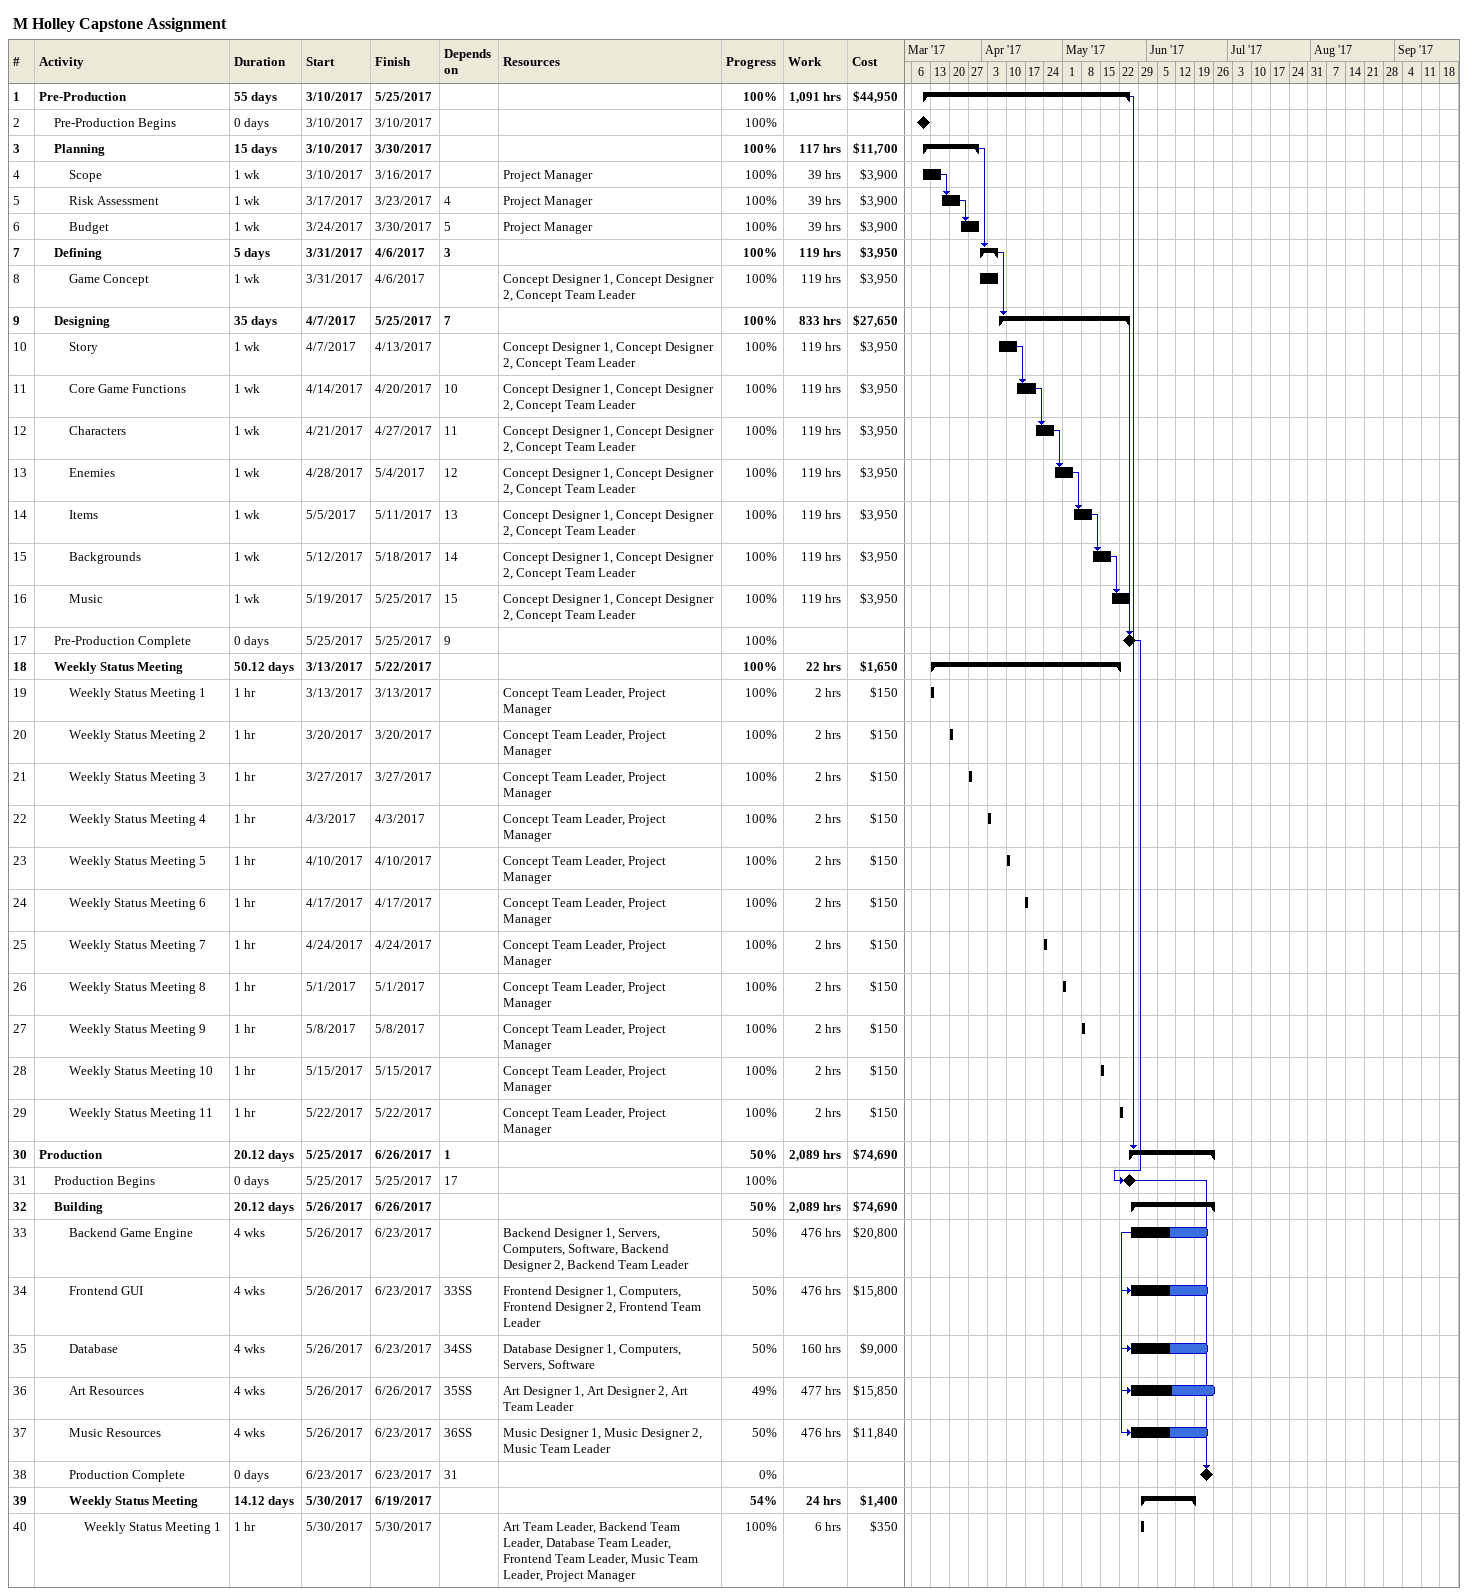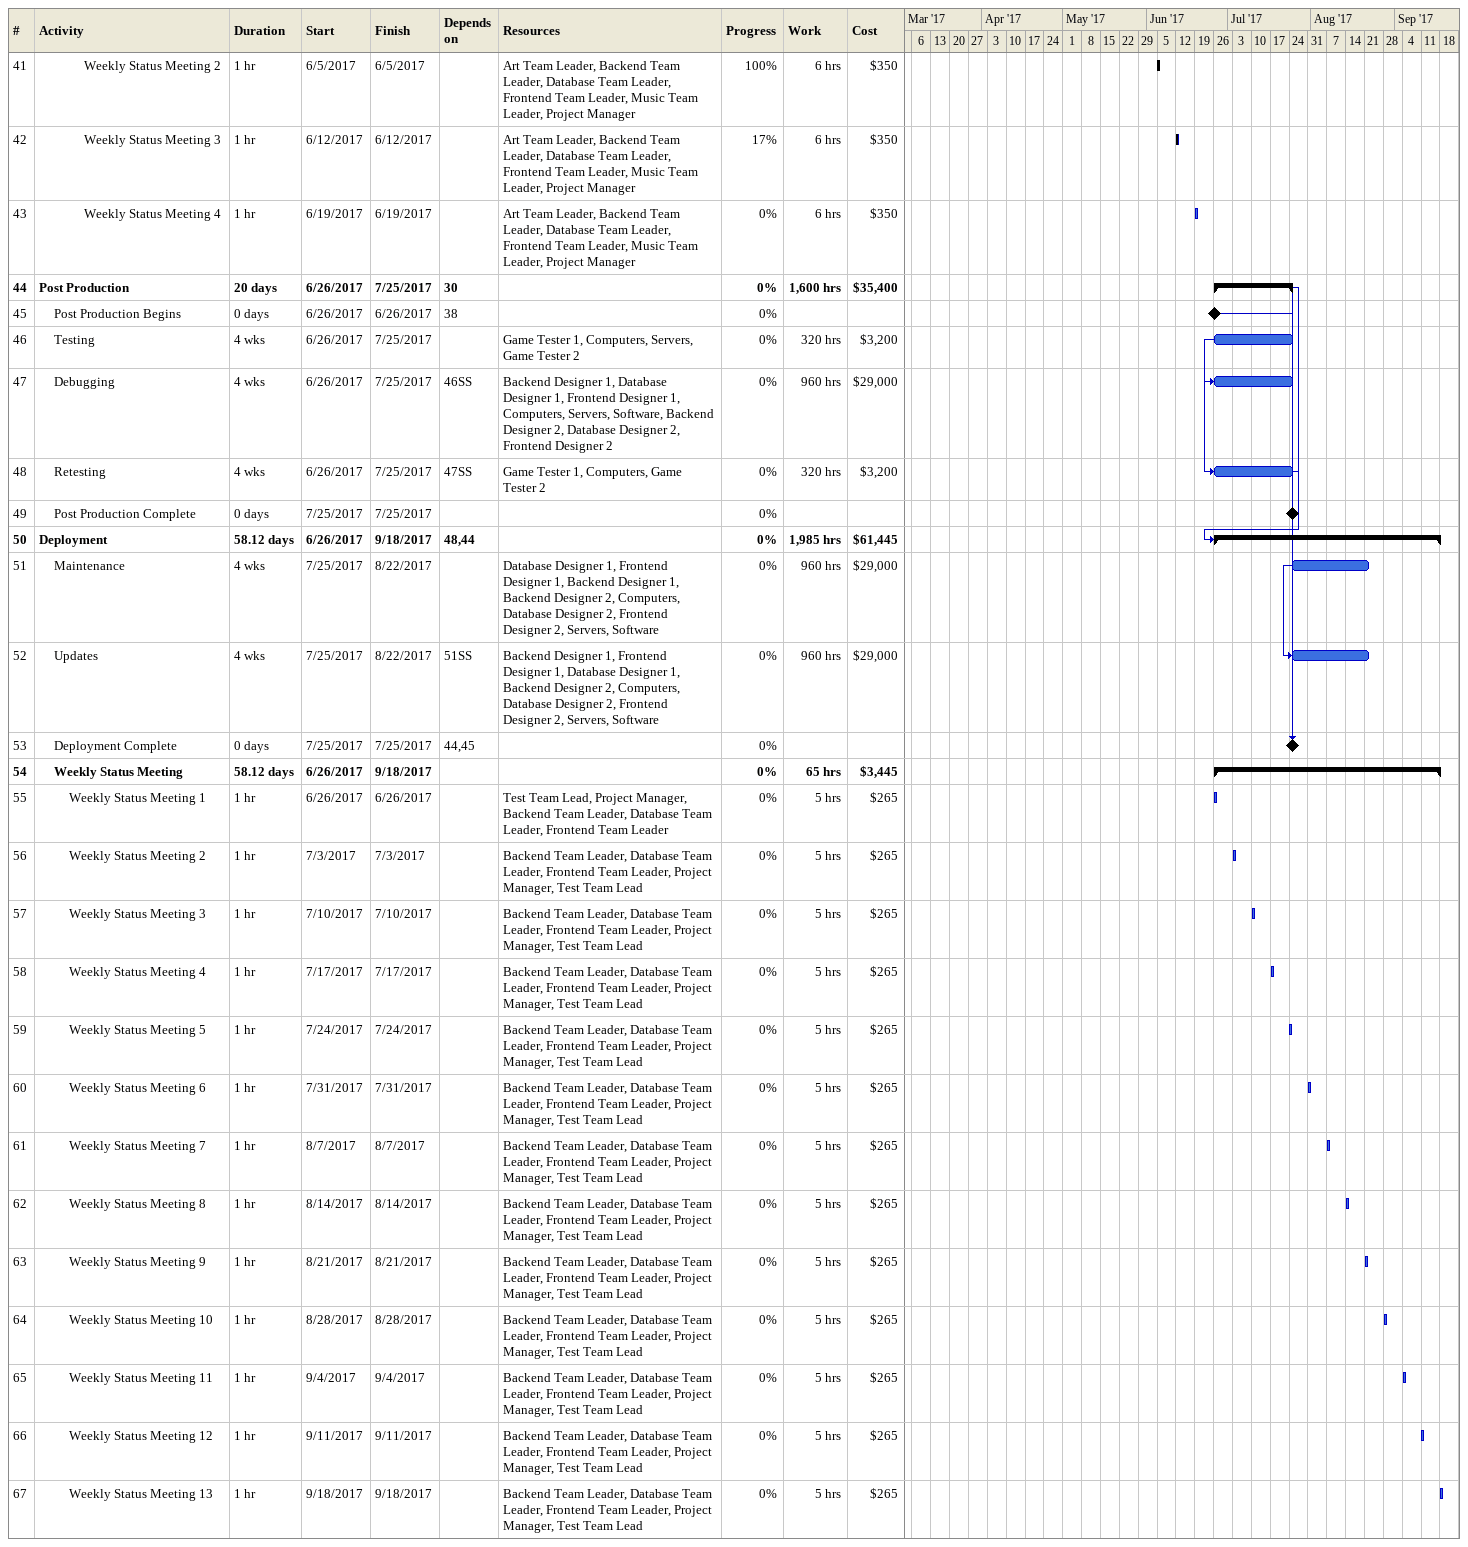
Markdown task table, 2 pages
M Holley Capstone Assignment

| ID | Level | Task | Duration | Start | Finish | Predecessors | Resources | % complete | Work (h) | Cost ($) |
|---|---|---|---|---|---|---|---|---|---|---|
| 1 | 1 | **Pre-Production** | 55d | 2017-03-10 | 2017-05-25 |  |  | 100 | 1091 | 44950 |
| 2 | 2 | Pre-Production Begins | 0d | 2017-03-10 | 2017-03-10 |  |  | 100 |  |  |
| 3 | 2 | **Planning** | 15d | 2017-03-10 | 2017-03-30 |  |  | 100 | 117 | 11700 |
| 4 | 3 | Scope | 1w | 2017-03-10 | 2017-03-16 |  | Project Manager | 100 | 39 | 3900 |
| 5 | 3 | Risk Assessment | 1w | 2017-03-17 | 2017-03-23 | 4 | Project Manager | 100 | 39 | 3900 |
| 6 | 3 | Budget | 1w | 2017-03-24 | 2017-03-30 | 5 | Project Manager | 100 | 39 | 3900 |
| 7 | 2 | **Defining** | 5d | 2017-03-31 | 2017-04-06 | 3 |  | 100 | 119 | 3950 |
| 8 | 3 | Game Concept | 1w | 2017-03-31 | 2017-04-06 |  | Concept Designer 1, Concept Designer 2, Concept Team Leader | 100 | 119 | 3950 |
| 9 | 2 | **Designing** | 35d | 2017-04-07 | 2017-05-25 | 7 |  | 100 | 833 | 27650 |
| 10 | 3 | Story | 1w | 2017-04-07 | 2017-04-13 |  | Concept Designer 1, Concept Designer 2, Concept Team Leader | 100 | 119 | 3950 |
| 11 | 3 | Core Game Functions | 1w | 2017-04-14 | 2017-04-20 | 10 | Concept Designer 1, Concept Designer 2, Concept Team Leader | 100 | 119 | 3950 |
| 12 | 3 | Characters | 1w | 2017-04-21 | 2017-04-27 | 11 | Concept Designer 1, Concept Designer 2, Concept Team Leader | 100 | 119 | 3950 |
| 13 | 3 | Enemies | 1w | 2017-04-28 | 2017-05-04 | 12 | Concept Designer 1, Concept Designer 2, Concept Team Leader | 100 | 119 | 3950 |
| 14 | 3 | Items | 1w | 2017-05-05 | 2017-05-11 | 13 | Concept Designer 1, Concept Designer 2, Concept Team Leader | 100 | 119 | 3950 |
| 15 | 3 | Backgrounds | 1w | 2017-05-12 | 2017-05-18 | 14 | Concept Designer 1, Concept Designer 2, Concept Team Leader | 100 | 119 | 3950 |
| 16 | 3 | Music | 1w | 2017-05-19 | 2017-05-25 | 15 | Concept Designer 1, Concept Designer 2, Concept Team Leader | 100 | 119 | 3950 |
| 17 | 2 | Pre-Production Complete | 0d | 2017-05-25 | 2017-05-25 | 9 |  | 100 |  |  |
| 18 | 2 | **Weekly Status Meeting** | 50.12d | 2017-03-13 | 2017-05-22 |  |  | 100 | 22 | 1650 |
| 19 | 3 | Weekly Status Meeting 1 | 1h | 2017-03-13 | 2017-03-13 |  | Concept Team Leader, Project Manager | 100 | 2 | 150 |
| 20 | 3 | Weekly Status Meeting 2 | 1h | 2017-03-20 | 2017-03-20 |  | Concept Team Leader, Project Manager | 100 | 2 | 150 |
| 21 | 3 | Weekly Status Meeting 3 | 1h | 2017-03-27 | 2017-03-27 |  | Concept Team Leader, Project Manager | 100 | 2 | 150 |
| 22 | 3 | Weekly Status Meeting 4 | 1h | 2017-04-03 | 2017-04-03 |  | Concept Team Leader, Project Manager | 100 | 2 | 150 |
| 23 | 3 | Weekly Status Meeting 5 | 1h | 2017-04-10 | 2017-04-10 |  | Concept Team Leader, Project Manager | 100 | 2 | 150 |
| 24 | 3 | Weekly Status Meeting 6 | 1h | 2017-04-17 | 2017-04-17 |  | Concept Team Leader, Project Manager | 100 | 2 | 150 |
| 25 | 3 | Weekly Status Meeting 7 | 1h | 2017-04-24 | 2017-04-24 |  | Concept Team Leader, Project Manager | 100 | 2 | 150 |
| 26 | 3 | Weekly Status Meeting 8 | 1h | 2017-05-01 | 2017-05-01 |  | Concept Team Leader, Project Manager | 100 | 2 | 150 |
| 27 | 3 | Weekly Status Meeting 9 | 1h | 2017-05-08 | 2017-05-08 |  | Concept Team Leader, Project Manager | 100 | 2 | 150 |
| 28 | 3 | Weekly Status Meeting 10 | 1h | 2017-05-15 | 2017-05-15 |  | Concept Team Leader, Project Manager | 100 | 2 | 150 |
| 29 | 3 | Weekly Status Meeting 11 | 1h | 2017-05-22 | 2017-05-22 |  | Concept Team Leader, Project Manager | 100 | 2 | 150 |
| 30 | 1 | **Production** | 20.12d | 2017-05-25 | 2017-06-26 | 1 |  | 50 | 2089 | 74690 |
| 31 | 2 | Production Begins | 0d | 2017-05-25 | 2017-05-25 | 17 |  | 100 |  |  |
| 32 | 2 | **Building** | 20.12d | 2017-05-26 | 2017-06-26 |  |  | 50 | 2089 | 74690 |
| 33 | 3 | Backend Game Engine | 4w | 2017-05-26 | 2017-06-23 |  | Backend Designer 1, Servers, Computers, Software, Backend Designer 2, Backend Team Leader | 50 | 476 | 20800 |
| 34 | 3 | Frontend GUI | 4w | 2017-05-26 | 2017-06-23 | 33SS | Frontend Designer 1, Computers, Frontend Designer 2, Frontend Team Leader | 50 | 476 | 15800 |
| 35 | 3 | Database | 4w | 2017-05-26 | 2017-06-23 | 34SS | Database Designer 1, Computers, Servers, Software | 50 | 160 | 9000 |
| 36 | 3 | Art Resources | 4w | 2017-05-26 | 2017-06-26 | 35SS | Art Designer 1, Art Designer 2, Art Team Leader | 49 | 477 | 15850 |
| 37 | 3 | Music Resources | 4w | 2017-05-26 | 2017-06-23 | 36SS | Music Designer 1, Music Designer 2, Music Team Leader | 50 | 476 | 11840 |
| 38 | 3 | Production Complete | 0d | 2017-06-23 | 2017-06-23 | 31 |  | 0 |  |  |
| 39 | 3 | **Weekly Status Meeting** | 14.12d | 2017-05-30 | 2017-06-19 |  |  | 54 | 24 | 1400 |
| 40 | 4 | Weekly Status Meeting 1 | 1h | 2017-05-30 | 2017-05-30 |  | Art Team Leader, Backend Team Leader, Database Team Leader, Frontend Team Leader, Music Team Leader, Project Manager | 100 | 6 | 350 |
| 41 | 4 | Weekly Status Meeting 2 | 1h | 2017-06-05 | 2017-06-05 |  | Art Team Leader, Backend Team Leader, Database Team Leader, Frontend Team Leader, Music Team Leader, Project Manager | 100 | 6 | 350 |
| 42 | 4 | Weekly Status Meeting 3 | 1h | 2017-06-12 | 2017-06-12 |  | Art Team Leader, Backend Team Leader, Database Team Leader, Frontend Team Leader, Music Team Leader, Project Manager | 17 | 6 | 350 |
| 43 | 4 | Weekly Status Meeting 4 | 1h | 2017-06-19 | 2017-06-19 |  | Art Team Leader, Backend Team Leader, Database Team Leader, Frontend Team Leader, Music Team Leader, Project Manager | 0 | 6 | 350 |
| 44 | 1 | **Post Production** | 20d | 2017-06-26 | 2017-07-25 | 30 |  | 0 | 1600 | 35400 |
| 45 | 2 | Post Production Begins | 0d | 2017-06-26 | 2017-06-26 | 38 |  | 0 |  |  |
| 46 | 2 | Testing | 4w | 2017-06-26 | 2017-07-25 |  | Game Tester 1, Computers, Servers, Game Tester 2 | 0 | 320 | 3200 |
| 47 | 2 | Debugging | 4w | 2017-06-26 | 2017-07-25 | 46SS | Backend Designer 1, Database Designer 1, Frontend Designer 1, Computers, Servers, Software, Backend Designer 2, Database Designer 2, Frontend Designer 2 | 0 | 960 | 29000 |
| 48 | 2 | Retesting | 4w | 2017-06-26 | 2017-07-25 | 47SS | Game Tester 1, Computers, Game Tester 2 | 0 | 320 | 3200 |
| 49 | 2 | Post Production Complete | 0d | 2017-07-25 | 2017-07-25 |  |  | 0 |  |  |
| 50 | 1 | **Deployment** | 58.12d | 2017-06-26 | 2017-09-18 | 48, 44 |  | 0 | 1985 | 61445 |
| 51 | 2 | Maintenance | 4w | 2017-07-25 | 2017-08-22 |  | Database Designer 1, Frontend Designer 1, Backend Designer 1, Backend Designer 2, Computers, Database Designer 2, Frontend Designer 2, Servers, Software | 0 | 960 | 29000 |
| 52 | 2 | Updates | 4w | 2017-07-25 | 2017-08-22 | 51SS | Backend Designer 1, Frontend Designer 1, Database Designer 1, Backend Designer 2, Computers, Database Designer 2, Frontend Designer 2, Servers, Software | 0 | 960 | 29000 |
| 53 | 2 | Deployment Complete | 0d | 2017-07-25 | 2017-07-25 | 44, 45 |  | 0 |  |  |
| 54 | 2 | **Weekly Status Meeting** | 58.12d | 2017-06-26 | 2017-09-18 |  |  | 0 | 65 | 3445 |
| 55 | 3 | Weekly Status Meeting 1 | 1h | 2017-06-26 | 2017-06-26 |  | Test Team Lead, Project Manager, Backend Team Leader, Database Team Leader, Frontend Team Leader | 0 | 5 | 265 |
| 56 | 3 | Weekly Status Meeting 2 | 1h | 2017-07-03 | 2017-07-03 |  | Backend Team Leader, Database Team Leader, Frontend Team Leader, Project Manager, Test Team Lead | 0 | 5 | 265 |
| 57 | 3 | Weekly Status Meeting 3 | 1h | 2017-07-10 | 2017-07-10 |  | Backend Team Leader, Database Team Leader, Frontend Team Leader, Project Manager, Test Team Lead | 0 | 5 | 265 |
| 58 | 3 | Weekly Status Meeting 4 | 1h | 2017-07-17 | 2017-07-17 |  | Backend Team Leader, Database Team Leader, Frontend Team Leader, Project Manager, Test Team Lead | 0 | 5 | 265 |
| 59 | 3 | Weekly Status Meeting 5 | 1h | 2017-07-24 | 2017-07-24 |  | Backend Team Leader, Database Team Leader, Frontend Team Leader, Project Manager, Test Team Lead | 0 | 5 | 265 |
| 60 | 3 | Weekly Status Meeting 6 | 1h | 2017-07-31 | 2017-07-31 |  | Backend Team Leader, Database Team Leader, Frontend Team Leader, Project Manager, Test Team Lead | 0 | 5 | 265 |
| 61 | 3 | Weekly Status Meeting 7 | 1h | 2017-08-07 | 2017-08-07 |  | Backend Team Leader, Database Team Leader, Frontend Team Leader, Project Manager, Test Team Lead | 0 | 5 | 265 |
| 62 | 3 | Weekly Status Meeting 8 | 1h | 2017-08-14 | 2017-08-14 |  | Backend Team Leader, Database Team Leader, Frontend Team Leader, Project Manager, Test Team Lead | 0 | 5 | 265 |
| 63 | 3 | Weekly Status Meeting 9 | 1h | 2017-08-21 | 2017-08-21 |  | Backend Team Leader, Database Team Leader, Frontend Team Leader, Project Manager, Test Team Lead | 0 | 5 | 265 |
| 64 | 3 | Weekly Status Meeting 10 | 1h | 2017-08-28 | 2017-08-28 |  | Backend Team Leader, Database Team Leader, Frontend Team Leader, Project Manager, Test Team Lead | 0 | 5 | 265 |
| 65 | 3 | Weekly Status Meeting 11 | 1h | 2017-09-04 | 2017-09-04 |  | Backend Team Leader, Database Team Leader, Frontend Team Leader, Project Manager, Test Team Lead | 0 | 5 | 265 |
| 66 | 3 | Weekly Status Meeting 12 | 1h | 2017-09-11 | 2017-09-11 |  | Backend Team Leader, Database Team Leader, Frontend Team Leader, Project Manager, Test Team Lead | 0 | 5 | 265 |
| 67 | 3 | Weekly Status Meeting 13 | 1h | 2017-09-18 | 2017-09-18 |  | Backend Team Leader, Database Team Leader, Frontend Team Leader, Project Manager, Test Team Lead | 0 | 5 | 265 |
